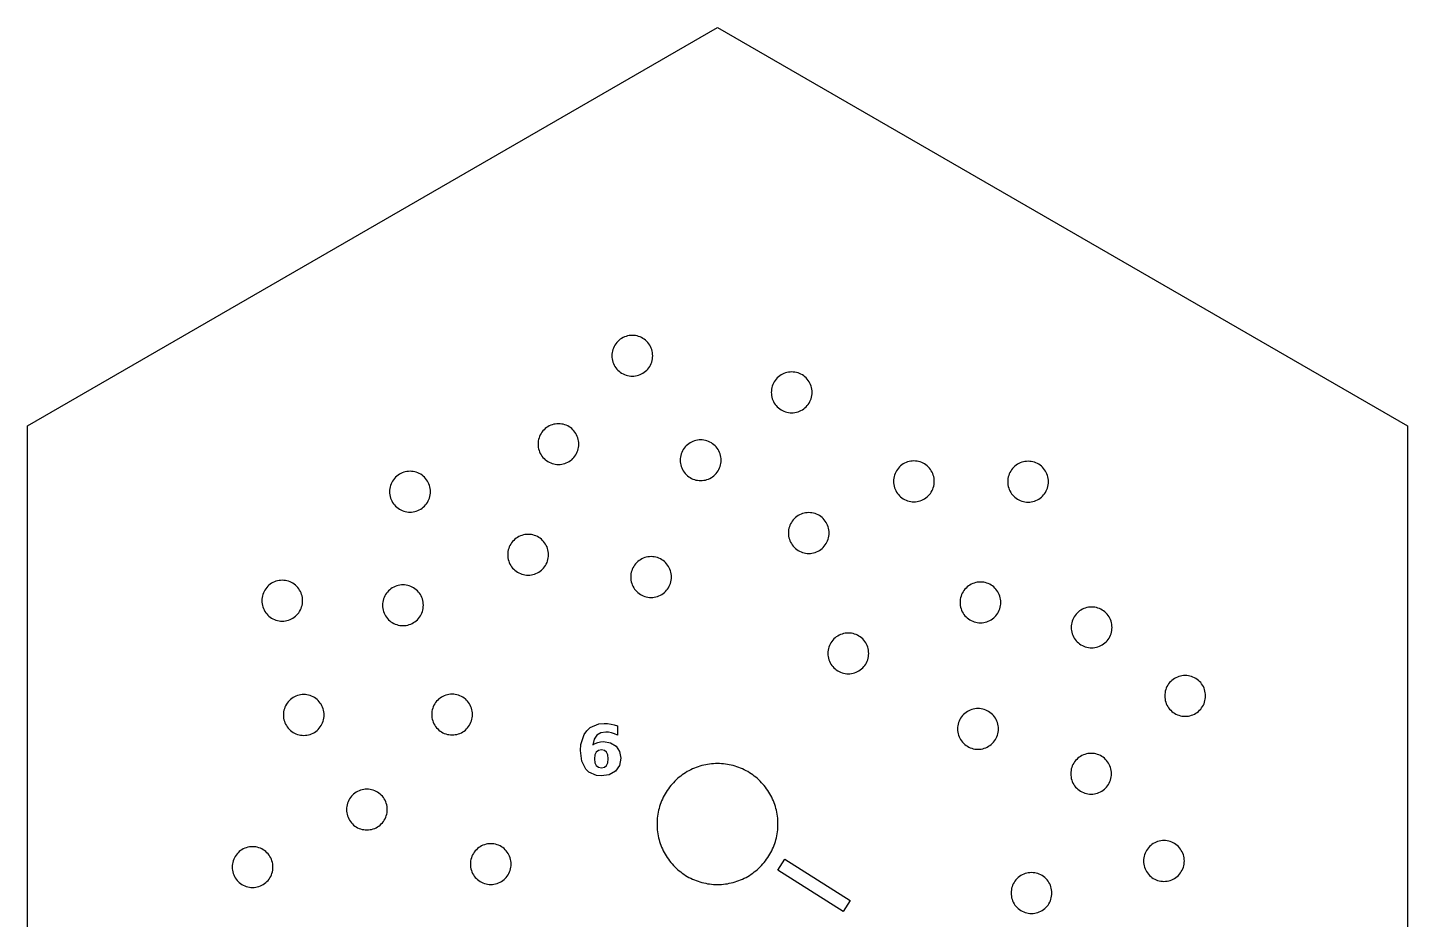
# Model space of a CAD drawing. Header units: millimetres. Extents: x 0 to 476, y 5 to 280.
# Drawn here: x 233.7 to 328.4, y 218.8 to 280 of the extents above; entities that cross this region are included whole.
import ezdxf

# ---------------------------------------------------------------- set-up
doc = ezdxf.new("R2010")
doc.units = ezdxf.units.MM
doc.layers.add('CUT', color=1, linetype='Continuous')
doc.layers.add('ENGRAVE', color=7, linetype='Continuous')

msp = doc.modelspace()

# ---------------------------------------------------------------- linework, layer by layer
at = {"layer": 'CUT'}
for points in [[(328.415, 198), (281.072, 170.667), (233.729, 198), (233.729, 252.667), (281.072, 280), (328.415, 252.667), (328.415, 198)], [(276.557, 257.039), (276.587, 257.145), (276.608, 257.253), (276.621, 257.362), (276.625, 257.472), (276.621, 257.581), (276.608, 257.691), (276.587, 257.798), (276.557, 257.904), (276.519, 258.007), (276.473, 258.107), (276.419, 258.203), (276.358, 258.295), (276.29, 258.381), (276.215, 258.462), (276.134, 258.536), (276.048, 258.604), (275.957, 258.665), (275.861, 258.719), (275.761, 258.765), (275.658, 258.803), (275.552, 258.833), (275.444, 258.854), (275.335, 258.867), (275.225, 258.872), (275.115, 258.867), (275.006, 258.854), (274.898, 258.833), (274.793, 258.803), (274.689, 258.765), (274.59, 258.719), (274.494, 258.665), (274.402, 258.604), (274.316, 258.536), (274.235, 258.462), (274.161, 258.381), (274.093, 258.295), (274.032, 258.203), (273.978, 258.107), (273.932, 258.007), (273.894, 257.904), (273.864, 257.798), (273.842, 257.691), (273.83, 257.581), (273.825, 257.472), (273.83, 257.362), (273.842, 257.253), (273.864, 257.145), (273.894, 257.039), (273.932, 256.936), (273.978, 256.836), (274.032, 256.74), (274.093, 256.649), (274.161, 256.562), (274.235, 256.482), (274.316, 256.407), (274.402, 256.339), (274.494, 256.278), (274.59, 256.224), (274.689, 256.178), (274.793, 256.14), (274.898, 256.11), (275.006, 256.089), (275.115, 256.076), (275.225, 256.072), (275.335, 256.076), (275.444, 256.089), (275.552, 256.11), (275.658, 256.14), (275.761, 256.178), (275.861, 256.224), (275.957, 256.278), (276.048, 256.339), (276.134, 256.407), (276.215, 256.482), (276.29, 256.562), (276.358, 256.649), (276.419, 256.74), (276.473, 256.836), (276.519, 256.936), (276.557, 257.039)], [(287.495, 254.528), (287.525, 254.634), (287.546, 254.742), (287.559, 254.851), (287.564, 254.961), (287.559, 255.071), (287.546, 255.18), (287.525, 255.288), (287.495, 255.393), (287.457, 255.496), (287.411, 255.596), (287.357, 255.692), (287.296, 255.784), (287.228, 255.87), (287.154, 255.951), (287.073, 256.025), (286.986, 256.093), (286.895, 256.154), (286.799, 256.208), (286.699, 256.254), (286.596, 256.292), (286.49, 256.322), (286.383, 256.343), (286.273, 256.356), (286.164, 256.361), (286.054, 256.356), (285.945, 256.343), (285.837, 256.322), (285.731, 256.292), (285.628, 256.254), (285.528, 256.208), (285.432, 256.154), (285.341, 256.093), (285.254, 256.025), (285.174, 255.951), (285.099, 255.87), (285.031, 255.784), (284.97, 255.692), (284.916, 255.596), (284.87, 255.496), (284.832, 255.393), (284.802, 255.288), (284.781, 255.18), (284.768, 255.071), (284.764, 254.961), (284.768, 254.851), (284.781, 254.742), (284.802, 254.634), (284.832, 254.528), (284.87, 254.425), (284.916, 254.325), (284.97, 254.229), (285.031, 254.138), (285.099, 254.051), (285.174, 253.971), (285.254, 253.896), (285.341, 253.828), (285.432, 253.767), (285.528, 253.713), (285.628, 253.667), (285.731, 253.629), (285.837, 253.599), (285.945, 253.578), (286.054, 253.565), (286.164, 253.561), (286.273, 253.565), (286.383, 253.578), (286.49, 253.599), (286.596, 253.629), (286.699, 253.667), (286.799, 253.713), (286.895, 253.767), (286.986, 253.828), (287.073, 253.896), (287.154, 253.971), (287.228, 254.051), (287.296, 254.138), (287.357, 254.229), (287.411, 254.325), (287.457, 254.425), (287.495, 254.528)], [(271.453, 250.871), (271.491, 250.974), (271.521, 251.08), (271.543, 251.188), (271.556, 251.297), (271.56, 251.407), (271.556, 251.517), (271.543, 251.626), (271.521, 251.734), (271.491, 251.84), (271.453, 251.943), (271.407, 252.043), (271.354, 252.139), (271.292, 252.23), (271.224, 252.316), (271.15, 252.397), (271.069, 252.472), (270.983, 252.54), (270.891, 252.601), (270.795, 252.654), (270.696, 252.7), (270.592, 252.739), (270.487, 252.768), (270.379, 252.79), (270.27, 252.803), (270.16, 252.807), (270.05, 252.803), (269.941, 252.79), (269.833, 252.768), (269.727, 252.739), (269.624, 252.7), (269.524, 252.654), (269.428, 252.601), (269.337, 252.54), (269.251, 252.472), (269.17, 252.397), (269.095, 252.316), (269.027, 252.23), (268.966, 252.139), (268.912, 252.043), (268.866, 251.943), (268.828, 251.84), (268.799, 251.734), (268.777, 251.626), (268.764, 251.517), (268.76, 251.407), (268.764, 251.297), (268.777, 251.188), (268.799, 251.08), (268.828, 250.974), (268.866, 250.871), (268.912, 250.771), (268.966, 250.676), (269.027, 250.584), (269.095, 250.498), (269.17, 250.417), (269.251, 250.342), (269.337, 250.274), (269.428, 250.213), (269.524, 250.16), (269.624, 250.114), (269.727, 250.076), (269.833, 250.046), (269.941, 250.024), (270.05, 250.011), (270.16, 250.007), (270.27, 250.011), (270.379, 250.024), (270.487, 250.046), (270.592, 250.076), (270.696, 250.114), (270.795, 250.16), (270.891, 250.213), (270.983, 250.274), (271.069, 250.342), (271.15, 250.417), (271.224, 250.498), (271.292, 250.584), (271.354, 250.676), (271.407, 250.771), (271.453, 250.871)], [(281.21, 249.771), (281.249, 249.874), (281.278, 249.98), (281.3, 250.087), (281.313, 250.197), (281.317, 250.306), (281.313, 250.416), (281.3, 250.525), (281.278, 250.633), (281.249, 250.739), (281.21, 250.842), (281.164, 250.942), (281.111, 251.038), (281.05, 251.129), (280.982, 251.216), (280.907, 251.296), (280.826, 251.371), (280.74, 251.439), (280.649, 251.5), (280.553, 251.554), (280.453, 251.6), (280.35, 251.638), (280.244, 251.668), (280.136, 251.689), (280.027, 251.702), (279.917, 251.706), (279.807, 251.702), (279.698, 251.689), (279.59, 251.668), (279.484, 251.638), (279.381, 251.6), (279.281, 251.554), (279.186, 251.5), (279.094, 251.439), (279.008, 251.371), (278.927, 251.296), (278.852, 251.216), (278.784, 251.129), (278.723, 251.038), (278.67, 250.942), (278.624, 250.842), (278.586, 250.739), (278.556, 250.633), (278.534, 250.525), (278.521, 250.416), (278.517, 250.306), (278.521, 250.197), (278.534, 250.087), (278.556, 249.98), (278.586, 249.874), (278.624, 249.771), (278.67, 249.671), (278.723, 249.575), (278.784, 249.483), (278.852, 249.397), (278.927, 249.316), (279.008, 249.242), (279.094, 249.174), (279.186, 249.113), (279.281, 249.059), (279.381, 249.013), (279.484, 248.975), (279.59, 248.945), (279.698, 248.924), (279.807, 248.911), (279.917, 248.906), (280.027, 248.911), (280.136, 248.924), (280.244, 248.945), (280.35, 248.975), (280.453, 249.013), (280.553, 249.059), (280.649, 249.113), (280.74, 249.174), (280.826, 249.242), (280.907, 249.316), (280.982, 249.397), (281.05, 249.483), (281.111, 249.575), (281.164, 249.671), (281.21, 249.771)], [(295.842, 248.316), (295.88, 248.419), (295.91, 248.525), (295.931, 248.633), (295.944, 248.742), (295.948, 248.852), (295.944, 248.962), (295.931, 249.071), (295.91, 249.179), (295.88, 249.284), (295.842, 249.388), (295.796, 249.487), (295.742, 249.583), (295.681, 249.675), (295.613, 249.761), (295.538, 249.842), (295.458, 249.916), (295.371, 249.984), (295.28, 250.045), (295.184, 250.099), (295.084, 250.145), (294.981, 250.183), (294.875, 250.213), (294.767, 250.235), (294.658, 250.247), (294.548, 250.252), (294.439, 250.247), (294.329, 250.235), (294.222, 250.213), (294.116, 250.183), (294.013, 250.145), (293.913, 250.099), (293.817, 250.045), (293.726, 249.984), (293.639, 249.916), (293.558, 249.842), (293.484, 249.761), (293.416, 249.675), (293.355, 249.583), (293.301, 249.487), (293.255, 249.388), (293.217, 249.284), (293.187, 249.179), (293.166, 249.071), (293.153, 248.962), (293.148, 248.852), (293.153, 248.742), (293.166, 248.633), (293.187, 248.525), (293.217, 248.419), (293.255, 248.316), (293.301, 248.216), (293.355, 248.12), (293.416, 248.029), (293.484, 247.943), (293.558, 247.862), (293.639, 247.787), (293.726, 247.719), (293.817, 247.658), (293.913, 247.604), (294.013, 247.558), (294.116, 247.52), (294.222, 247.49), (294.329, 247.469), (294.439, 247.456), (294.548, 247.452), (294.658, 247.456), (294.767, 247.469), (294.875, 247.49), (294.981, 247.52), (295.084, 247.558), (295.184, 247.604), (295.28, 247.658), (295.371, 247.719), (295.458, 247.787), (295.538, 247.862), (295.613, 247.943), (295.681, 248.029), (295.742, 248.12), (295.796, 248.216), (295.842, 248.316)], [(303.679, 248.293), (303.717, 248.396), (303.747, 248.502), (303.769, 248.61), (303.782, 248.719), (303.786, 248.829), (303.782, 248.939), (303.769, 249.048), (303.747, 249.156), (303.717, 249.262), (303.679, 249.365), (303.633, 249.465), (303.58, 249.56), (303.519, 249.652), (303.45, 249.738), (303.376, 249.819), (303.295, 249.894), (303.209, 249.962), (303.117, 250.023), (303.021, 250.076), (302.922, 250.122), (302.819, 250.16), (302.713, 250.19), (302.605, 250.212), (302.496, 250.225), (302.386, 250.229), (302.276, 250.225), (302.167, 250.212), (302.059, 250.19), (301.953, 250.16), (301.85, 250.122), (301.75, 250.076), (301.654, 250.023), (301.563, 249.962), (301.477, 249.894), (301.396, 249.819), (301.321, 249.738), (301.253, 249.652), (301.192, 249.56), (301.138, 249.465), (301.092, 249.365), (301.054, 249.262), (301.025, 249.156), (301.003, 249.048), (300.99, 248.939), (300.986, 248.829), (300.99, 248.719), (301.003, 248.61), (301.025, 248.502), (301.054, 248.396), (301.092, 248.293), (301.138, 248.193), (301.192, 248.097), (301.253, 248.006), (301.321, 247.92), (301.396, 247.839), (301.477, 247.764), (301.563, 247.696), (301.654, 247.635), (301.75, 247.582), (301.85, 247.536), (301.953, 247.497), (302.059, 247.468), (302.167, 247.446), (302.276, 247.433), (302.386, 247.429), (302.496, 247.433), (302.605, 247.446), (302.713, 247.468), (302.819, 247.497), (302.922, 247.536), (303.021, 247.582), (303.117, 247.635), (303.209, 247.696), (303.295, 247.764), (303.376, 247.839), (303.45, 247.92), (303.519, 248.006), (303.58, 248.097), (303.633, 248.193), (303.679, 248.293)], [(261.264, 247.607), (261.302, 247.71), (261.332, 247.816), (261.354, 247.924), (261.367, 248.033), (261.371, 248.143), (261.367, 248.253), (261.354, 248.362), (261.332, 248.47), (261.302, 248.575), (261.264, 248.678), (261.218, 248.778), (261.165, 248.874), (261.104, 248.966), (261.036, 249.052), (260.961, 249.133), (260.88, 249.207), (260.794, 249.275), (260.703, 249.336), (260.607, 249.39), (260.507, 249.436), (260.404, 249.474), (260.298, 249.504), (260.19, 249.525), (260.081, 249.538), (259.971, 249.543), (259.861, 249.538), (259.752, 249.525), (259.644, 249.504), (259.538, 249.474), (259.435, 249.436), (259.335, 249.39), (259.24, 249.336), (259.148, 249.275), (259.062, 249.207), (258.981, 249.133), (258.906, 249.052), (258.838, 248.966), (258.777, 248.874), (258.724, 248.778), (258.678, 248.678), (258.64, 248.575), (258.61, 248.47), (258.588, 248.362), (258.575, 248.253), (258.571, 248.143), (258.575, 248.033), (258.588, 247.924), (258.61, 247.816), (258.64, 247.71), (258.678, 247.607), (258.724, 247.507), (258.777, 247.411), (258.838, 247.32), (258.906, 247.233), (258.981, 247.153), (259.062, 247.078), (259.148, 247.01), (259.24, 246.949), (259.335, 246.895), (259.435, 246.849), (259.538, 246.811), (259.644, 246.781), (259.752, 246.76), (259.861, 246.747), (259.971, 246.743), (260.081, 246.747), (260.19, 246.76), (260.298, 246.781), (260.404, 246.811), (260.507, 246.849), (260.607, 246.895), (260.703, 246.949), (260.794, 247.01), (260.88, 247.078), (260.961, 247.153), (261.036, 247.233), (261.104, 247.32), (261.165, 247.411), (261.218, 247.507), (261.264, 247.607)], [(288.669, 244.876), (288.699, 244.982), (288.72, 245.09), (288.733, 245.199), (288.737, 245.309), (288.733, 245.418), (288.72, 245.528), (288.699, 245.635), (288.669, 245.741), (288.631, 245.844), (288.585, 245.944), (288.531, 246.04), (288.47, 246.132), (288.402, 246.218), (288.327, 246.299), (288.247, 246.373), (288.16, 246.441), (288.069, 246.502), (287.973, 246.556), (287.873, 246.602), (287.77, 246.64), (287.664, 246.67), (287.556, 246.691), (287.447, 246.704), (287.337, 246.709), (287.227, 246.704), (287.118, 246.691), (287.01, 246.67), (286.905, 246.64), (286.802, 246.602), (286.702, 246.556), (286.606, 246.502), (286.514, 246.441), (286.428, 246.373), (286.347, 246.299), (286.273, 246.218), (286.205, 246.132), (286.144, 246.04), (286.09, 245.944), (286.044, 245.844), (286.006, 245.741), (285.976, 245.635), (285.955, 245.528), (285.942, 245.418), (285.937, 245.309), (285.942, 245.199), (285.955, 245.09), (285.976, 244.982), (286.006, 244.876), (286.044, 244.773), (286.09, 244.673), (286.144, 244.577), (286.205, 244.486), (286.273, 244.399), (286.347, 244.319), (286.428, 244.244), (286.514, 244.176), (286.606, 244.115), (286.702, 244.061), (286.802, 244.015), (286.905, 243.977), (287.01, 243.947), (287.118, 243.926), (287.227, 243.913), (287.337, 243.909), (287.447, 243.913), (287.556, 243.926), (287.664, 243.947), (287.77, 243.977), (287.873, 244.015), (287.973, 244.061), (288.069, 244.115), (288.16, 244.176), (288.247, 244.244), (288.327, 244.319), (288.402, 244.399), (288.47, 244.486), (288.531, 244.577), (288.585, 244.673), (288.631, 244.773), (288.669, 244.876)], [(269.41, 243.383), (269.44, 243.489), (269.461, 243.596), (269.474, 243.706), (269.478, 243.815), (269.474, 243.925), (269.461, 244.034), (269.44, 244.142), (269.41, 244.248), (269.372, 244.351), (269.326, 244.451), (269.272, 244.547), (269.211, 244.638), (269.143, 244.725), (269.068, 244.805), (268.987, 244.88), (268.901, 244.948), (268.81, 245.009), (268.714, 245.063), (268.614, 245.109), (268.511, 245.147), (268.405, 245.177), (268.297, 245.198), (268.188, 245.211), (268.078, 245.215), (267.968, 245.211), (267.859, 245.198), (267.751, 245.177), (267.646, 245.147), (267.542, 245.109), (267.443, 245.063), (267.347, 245.009), (267.255, 244.948), (267.169, 244.88), (267.088, 244.805), (267.014, 244.725), (266.946, 244.638), (266.885, 244.547), (266.831, 244.451), (266.785, 244.351), (266.747, 244.248), (266.717, 244.142), (266.695, 244.034), (266.683, 243.925), (266.678, 243.815), (266.683, 243.706), (266.695, 243.596), (266.717, 243.489), (266.747, 243.383), (266.785, 243.28), (266.831, 243.18), (266.885, 243.084), (266.946, 242.992), (267.014, 242.906), (267.088, 242.825), (267.169, 242.751), (267.255, 242.683), (267.347, 242.622), (267.443, 242.568), (267.542, 242.522), (267.646, 242.484), (267.751, 242.454), (267.859, 242.433), (267.968, 242.42), (268.078, 242.415), (268.188, 242.42), (268.297, 242.433), (268.405, 242.454), (268.511, 242.484), (268.614, 242.522), (268.714, 242.568), (268.81, 242.622), (268.901, 242.683), (268.987, 242.751), (269.068, 242.825), (269.143, 242.906), (269.211, 242.992), (269.272, 243.084), (269.326, 243.18), (269.372, 243.28), (269.41, 243.383)], [(277.846, 241.852), (277.876, 241.958), (277.898, 242.066), (277.911, 242.175), (277.915, 242.285), (277.911, 242.394), (277.898, 242.504), (277.876, 242.611), (277.846, 242.717), (277.808, 242.82), (277.762, 242.92), (277.709, 243.016), (277.648, 243.107), (277.58, 243.194), (277.505, 243.274), (277.424, 243.349), (277.338, 243.417), (277.247, 243.478), (277.151, 243.532), (277.051, 243.578), (276.948, 243.616), (276.842, 243.646), (276.734, 243.667), (276.625, 243.68), (276.515, 243.685), (276.405, 243.68), (276.296, 243.667), (276.188, 243.646), (276.082, 243.616), (275.979, 243.578), (275.879, 243.532), (275.784, 243.478), (275.692, 243.417), (275.606, 243.349), (275.525, 243.274), (275.45, 243.194), (275.382, 243.107), (275.321, 243.016), (275.268, 242.92), (275.222, 242.82), (275.184, 242.717), (275.154, 242.611), (275.132, 242.504), (275.119, 242.394), (275.115, 242.285), (275.119, 242.175), (275.132, 242.066), (275.154, 241.958), (275.184, 241.852), (275.222, 241.749), (275.268, 241.649), (275.321, 241.553), (275.382, 241.462), (275.45, 241.375), (275.525, 241.295), (275.606, 241.22), (275.692, 241.152), (275.784, 241.091), (275.879, 241.037), (275.979, 240.991), (276.082, 240.953), (276.188, 240.923), (276.296, 240.902), (276.405, 240.889), (276.515, 240.885), (276.625, 240.889), (276.734, 240.902), (276.842, 240.923), (276.948, 240.953), (277.051, 240.991), (277.151, 241.037), (277.247, 241.091), (277.338, 241.152), (277.424, 241.22), (277.505, 241.295), (277.58, 241.375), (277.648, 241.462), (277.709, 241.553), (277.762, 241.649), (277.808, 241.749), (277.846, 241.852)], [(252.533, 240.23), (252.563, 240.335), (252.584, 240.443), (252.597, 240.552), (252.602, 240.662), (252.597, 240.772), (252.584, 240.881), (252.563, 240.989), (252.533, 241.095), (252.495, 241.198), (252.449, 241.298), (252.395, 241.394), (252.334, 241.485), (252.266, 241.572), (252.191, 241.652), (252.111, 241.727), (252.024, 241.795), (251.933, 241.856), (251.837, 241.91), (251.737, 241.956), (251.634, 241.994), (251.528, 242.024), (251.421, 242.045), (251.311, 242.058), (251.202, 242.062), (251.092, 242.058), (250.982, 242.045), (250.875, 242.024), (250.769, 241.994), (250.666, 241.956), (250.566, 241.91), (250.47, 241.856), (250.379, 241.795), (250.292, 241.727), (250.212, 241.652), (250.137, 241.572), (250.069, 241.485), (250.008, 241.394), (249.954, 241.298), (249.908, 241.198), (249.87, 241.095), (249.84, 240.989), (249.819, 240.881), (249.806, 240.772), (249.802, 240.662), (249.806, 240.552), (249.819, 240.443), (249.84, 240.335), (249.87, 240.23), (249.908, 240.127), (249.954, 240.027), (250.008, 239.931), (250.069, 239.839), (250.137, 239.753), (250.212, 239.672), (250.292, 239.598), (250.379, 239.53), (250.47, 239.469), (250.566, 239.415), (250.666, 239.369), (250.769, 239.331), (250.875, 239.301), (250.982, 239.28), (251.092, 239.267), (251.202, 239.262), (251.311, 239.267), (251.421, 239.28), (251.528, 239.301), (251.634, 239.331), (251.737, 239.369), (251.837, 239.415), (251.933, 239.469), (252.024, 239.53), (252.111, 239.598), (252.191, 239.672), (252.266, 239.753), (252.334, 239.839), (252.395, 239.931), (252.449, 240.027), (252.495, 240.127), (252.533, 240.23)], [(260.821, 239.917), (260.851, 240.023), (260.872, 240.131), (260.885, 240.24), (260.889, 240.35), (260.885, 240.46), (260.872, 240.569), (260.851, 240.677), (260.821, 240.783), (260.783, 240.886), (260.737, 240.985), (260.683, 241.081), (260.622, 241.173), (260.554, 241.259), (260.479, 241.34), (260.399, 241.414), (260.312, 241.483), (260.221, 241.544), (260.125, 241.597), (260.025, 241.643), (259.922, 241.681), (259.816, 241.711), (259.708, 241.733), (259.599, 241.746), (259.489, 241.75), (259.379, 241.746), (259.27, 241.733), (259.162, 241.711), (259.057, 241.681), (258.954, 241.643), (258.854, 241.597), (258.758, 241.544), (258.666, 241.483), (258.58, 241.414), (258.499, 241.34), (258.425, 241.259), (258.357, 241.173), (258.296, 241.081), (258.242, 240.985), (258.196, 240.886), (258.158, 240.783), (258.128, 240.677), (258.107, 240.569), (258.094, 240.46), (258.089, 240.35), (258.094, 240.24), (258.107, 240.131), (258.128, 240.023), (258.158, 239.917), (258.196, 239.814), (258.242, 239.714), (258.296, 239.618), (258.357, 239.527), (258.425, 239.441), (258.499, 239.36), (258.58, 239.285), (258.666, 239.217), (258.758, 239.156), (258.854, 239.102), (258.954, 239.056), (259.057, 239.018), (259.162, 238.989), (259.27, 238.967), (259.379, 238.954), (259.489, 238.95), (259.599, 238.954), (259.708, 238.967), (259.816, 238.989), (259.922, 239.018), (260.025, 239.056), (260.125, 239.102), (260.221, 239.156), (260.312, 239.217), (260.399, 239.285), (260.479, 239.36), (260.554, 239.441), (260.622, 239.527), (260.683, 239.618), (260.737, 239.714), (260.783, 239.814), (260.821, 239.917)], [(300.449, 240.11), (300.479, 240.215), (300.5, 240.323), (300.513, 240.432), (300.518, 240.542), (300.513, 240.652), (300.5, 240.761), (300.479, 240.869), (300.449, 240.975), (300.411, 241.078), (300.365, 241.178), (300.311, 241.274), (300.25, 241.365), (300.182, 241.452), (300.108, 241.532), (300.027, 241.607), (299.94, 241.675), (299.849, 241.736), (299.753, 241.79), (299.653, 241.836), (299.55, 241.874), (299.444, 241.904), (299.337, 241.925), (299.227, 241.938), (299.118, 241.942), (299.008, 241.938), (298.899, 241.925), (298.791, 241.904), (298.685, 241.874), (298.582, 241.836), (298.482, 241.79), (298.386, 241.736), (298.295, 241.675), (298.208, 241.607), (298.128, 241.532), (298.053, 241.452), (297.985, 241.365), (297.924, 241.274), (297.87, 241.178), (297.824, 241.078), (297.786, 240.975), (297.756, 240.869), (297.735, 240.761), (297.722, 240.652), (297.718, 240.542), (297.722, 240.432), (297.735, 240.323), (297.756, 240.215), (297.786, 240.11), (297.824, 240.007), (297.87, 239.907), (297.924, 239.811), (297.985, 239.719), (298.053, 239.633), (298.128, 239.552), (298.208, 239.478), (298.295, 239.41), (298.386, 239.349), (298.482, 239.295), (298.582, 239.249), (298.685, 239.211), (298.791, 239.181), (298.899, 239.16), (299.008, 239.147), (299.118, 239.142), (299.227, 239.147), (299.337, 239.16), (299.444, 239.181), (299.55, 239.211), (299.653, 239.249), (299.753, 239.295), (299.849, 239.349), (299.94, 239.41), (300.027, 239.478), (300.108, 239.552), (300.182, 239.633), (300.25, 239.719), (300.311, 239.811), (300.365, 239.907), (300.411, 240.007), (300.449, 240.11)], [(308.038, 238.29), (308.076, 238.393), (308.106, 238.499), (308.127, 238.607), (308.14, 238.716), (308.144, 238.826), (308.14, 238.936), (308.127, 239.045), (308.106, 239.153), (308.076, 239.259), (308.038, 239.362), (307.992, 239.462), (307.938, 239.558), (307.877, 239.649), (307.809, 239.735), (307.734, 239.816), (307.653, 239.891), (307.567, 239.959), (307.476, 240.02), (307.38, 240.073), (307.28, 240.119), (307.177, 240.158), (307.071, 240.187), (306.963, 240.209), (306.854, 240.222), (306.744, 240.226), (306.634, 240.222), (306.525, 240.209), (306.417, 240.187), (306.312, 240.158), (306.208, 240.119), (306.109, 240.073), (306.013, 240.02), (305.921, 239.959), (305.835, 239.891), (305.754, 239.816), (305.68, 239.735), (305.612, 239.649), (305.551, 239.558), (305.497, 239.462), (305.451, 239.362), (305.413, 239.259), (305.383, 239.153), (305.361, 239.045), (305.349, 238.936), (305.344, 238.826), (305.349, 238.716), (305.361, 238.607), (305.383, 238.499), (305.413, 238.393), (305.451, 238.29), (305.497, 238.19), (305.551, 238.095), (305.612, 238.003), (305.68, 237.917), (305.754, 237.836), (305.835, 237.761), (305.921, 237.693), (306.013, 237.632), (306.109, 237.579), (306.208, 237.533), (306.312, 237.495), (306.417, 237.465), (306.525, 237.443), (306.634, 237.43), (306.744, 237.426), (306.854, 237.43), (306.963, 237.443), (307.071, 237.465), (307.177, 237.495), (307.28, 237.533), (307.38, 237.579), (307.476, 237.632), (307.567, 237.693), (307.653, 237.761), (307.734, 237.836), (307.809, 237.917), (307.877, 238.003), (307.938, 238.095), (307.992, 238.19), (308.038, 238.29)], [(291.381, 236.61), (291.411, 236.716), (291.432, 236.824), (291.445, 236.933), (291.449, 237.043), (291.445, 237.153), (291.432, 237.262), (291.411, 237.37), (291.381, 237.476), (291.343, 237.579), (291.297, 237.678), (291.243, 237.774), (291.182, 237.866), (291.114, 237.952), (291.039, 238.033), (290.959, 238.107), (290.872, 238.176), (290.781, 238.237), (290.685, 238.29), (290.585, 238.336), (290.482, 238.374), (290.376, 238.404), (290.268, 238.426), (290.159, 238.439), (290.049, 238.443), (289.94, 238.439), (289.83, 238.426), (289.723, 238.404), (289.617, 238.374), (289.514, 238.336), (289.414, 238.29), (289.318, 238.237), (289.226, 238.176), (289.14, 238.107), (289.059, 238.033), (288.985, 237.952), (288.917, 237.866), (288.856, 237.774), (288.802, 237.678), (288.756, 237.579), (288.718, 237.476), (288.688, 237.37), (288.667, 237.262), (288.654, 237.153), (288.649, 237.043), (288.654, 236.933), (288.667, 236.824), (288.688, 236.716), (288.718, 236.61), (288.756, 236.507), (288.802, 236.407), (288.856, 236.311), (288.917, 236.22), (288.985, 236.134), (289.059, 236.053), (289.14, 235.978), (289.226, 235.91), (289.318, 235.849), (289.414, 235.796), (289.514, 235.749), (289.617, 235.711), (289.723, 235.682), (289.83, 235.66), (289.94, 235.647), (290.049, 235.643), (290.159, 235.647), (290.268, 235.66), (290.376, 235.682), (290.482, 235.711), (290.585, 235.749), (290.685, 235.796), (290.781, 235.849), (290.872, 235.91), (290.959, 235.978), (291.039, 236.053), (291.114, 236.134), (291.182, 236.22), (291.243, 236.311), (291.297, 236.407), (291.343, 236.507), (291.381, 236.61)], [(314.457, 233.593), (314.495, 233.696), (314.525, 233.801), (314.546, 233.909), (314.559, 234.018), (314.563, 234.128), (314.559, 234.238), (314.546, 234.347), (314.525, 234.455), (314.495, 234.561), (314.457, 234.664), (314.411, 234.764), (314.357, 234.86), (314.296, 234.951), (314.228, 235.038), (314.153, 235.118), (314.073, 235.193), (313.986, 235.261), (313.895, 235.322), (313.799, 235.376), (313.699, 235.422), (313.596, 235.46), (313.49, 235.49), (313.382, 235.511), (313.273, 235.524), (313.163, 235.528), (313.054, 235.524), (312.944, 235.511), (312.837, 235.49), (312.731, 235.46), (312.628, 235.422), (312.528, 235.376), (312.432, 235.322), (312.34, 235.261), (312.254, 235.193), (312.173, 235.118), (312.099, 235.038), (312.031, 234.951), (311.97, 234.86), (311.916, 234.764), (311.87, 234.664), (311.832, 234.561), (311.802, 234.455), (311.781, 234.347), (311.768, 234.238), (311.763, 234.128), (311.768, 234.018), (311.781, 233.909), (311.802, 233.801), (311.832, 233.696), (311.87, 233.593), (311.916, 233.493), (311.97, 233.397), (312.031, 233.305), (312.099, 233.219), (312.173, 233.138), (312.254, 233.064), (312.34, 232.996), (312.432, 232.935), (312.528, 232.881), (312.628, 232.835), (312.731, 232.797), (312.837, 232.767), (312.944, 232.746), (313.054, 232.733), (313.163, 232.728), (313.273, 232.733), (313.382, 232.746), (313.49, 232.767), (313.596, 232.797), (313.699, 232.835), (313.799, 232.881), (313.895, 232.935), (313.986, 232.996), (314.073, 233.064), (314.153, 233.138), (314.228, 233.219), (314.296, 233.305), (314.357, 233.397), (314.411, 233.493), (314.457, 233.593)], [(253.974, 232.281), (254.012, 232.385), (254.042, 232.49), (254.063, 232.598), (254.076, 232.707), (254.08, 232.817), (254.076, 232.927), (254.063, 233.036), (254.042, 233.144), (254.012, 233.25), (253.974, 233.353), (253.928, 233.453), (253.874, 233.549), (253.813, 233.64), (253.745, 233.726), (253.67, 233.807), (253.59, 233.882), (253.503, 233.95), (253.412, 234.011), (253.316, 234.065), (253.216, 234.111), (253.113, 234.149), (253.007, 234.179), (252.899, 234.2), (252.79, 234.213), (252.68, 234.217), (252.571, 234.213), (252.461, 234.2), (252.354, 234.179), (252.248, 234.149), (252.145, 234.111), (252.045, 234.065), (251.949, 234.011), (251.858, 233.95), (251.771, 233.882), (251.691, 233.807), (251.616, 233.726), (251.548, 233.64), (251.487, 233.549), (251.433, 233.453), (251.387, 233.353), (251.349, 233.25), (251.319, 233.144), (251.298, 233.036), (251.285, 232.927), (251.28, 232.817), (251.285, 232.707), (251.298, 232.598), (251.319, 232.49), (251.349, 232.385), (251.387, 232.281), (251.433, 232.182), (251.487, 232.086), (251.548, 231.994), (251.616, 231.908), (251.691, 231.827), (251.771, 231.753), (251.858, 231.685), (251.949, 231.624), (252.045, 231.57), (252.145, 231.524), (252.248, 231.486), (252.354, 231.456), (252.461, 231.434), (252.571, 231.422), (252.68, 231.417), (252.79, 231.422), (252.899, 231.434), (253.007, 231.456), (253.113, 231.486), (253.216, 231.524), (253.316, 231.57), (253.412, 231.624), (253.503, 231.685), (253.59, 231.753), (253.67, 231.827), (253.745, 231.908), (253.813, 231.994), (253.874, 232.086), (253.928, 232.182), (253.974, 232.281)], [(264.156, 232.314), (264.194, 232.417), (264.224, 232.523), (264.245, 232.631), (264.258, 232.74), (264.262, 232.85), (264.258, 232.96), (264.245, 233.069), (264.224, 233.177), (264.194, 233.283), (264.156, 233.386), (264.11, 233.486), (264.056, 233.581), (263.995, 233.673), (263.927, 233.759), (263.852, 233.84), (263.771, 233.915), (263.685, 233.983), (263.594, 234.044), (263.498, 234.097), (263.398, 234.143), (263.295, 234.181), (263.189, 234.211), (263.081, 234.233), (262.972, 234.246), (262.862, 234.25), (262.752, 234.246), (262.643, 234.233), (262.535, 234.211), (262.43, 234.181), (262.326, 234.143), (262.227, 234.097), (262.131, 234.044), (262.039, 233.983), (261.953, 233.915), (261.872, 233.84), (261.798, 233.759), (261.73, 233.673), (261.669, 233.581), (261.615, 233.486), (261.569, 233.386), (261.531, 233.283), (261.501, 233.177), (261.479, 233.069), (261.467, 232.96), (261.462, 232.85), (261.467, 232.74), (261.479, 232.631), (261.501, 232.523), (261.531, 232.417), (261.569, 232.314), (261.615, 232.214), (261.669, 232.118), (261.73, 232.027), (261.798, 231.941), (261.872, 231.86), (261.953, 231.785), (262.039, 231.717), (262.131, 231.656), (262.227, 231.603), (262.326, 231.557), (262.43, 231.519), (262.535, 231.489), (262.643, 231.467), (262.752, 231.454), (262.862, 231.45), (262.972, 231.454), (263.081, 231.467), (263.189, 231.489), (263.295, 231.519), (263.398, 231.557), (263.498, 231.603), (263.594, 231.656), (263.685, 231.717), (263.771, 231.785), (263.852, 231.86), (263.927, 231.941), (263.995, 232.027), (264.056, 232.118), (264.11, 232.214), (264.156, 232.314)], [(300.279, 231.429), (300.309, 231.535), (300.331, 231.643), (300.344, 231.752), (300.348, 231.862), (300.344, 231.971), (300.331, 232.081), (300.309, 232.188), (300.279, 232.294), (300.241, 232.397), (300.195, 232.497), (300.142, 232.593), (300.081, 232.685), (300.013, 232.771), (299.938, 232.852), (299.857, 232.926), (299.771, 232.994), (299.679, 233.055), (299.584, 233.109), (299.484, 233.155), (299.381, 233.193), (299.275, 233.223), (299.167, 233.244), (299.058, 233.257), (298.948, 233.262), (298.838, 233.257), (298.729, 233.244), (298.621, 233.223), (298.515, 233.193), (298.412, 233.155), (298.312, 233.109), (298.216, 233.055), (298.125, 232.994), (298.039, 232.926), (297.958, 232.852), (297.883, 232.771), (297.815, 232.685), (297.754, 232.593), (297.701, 232.497), (297.655, 232.397), (297.616, 232.294), (297.587, 232.188), (297.565, 232.081), (297.552, 231.971), (297.548, 231.862), (297.552, 231.752), (297.565, 231.643), (297.587, 231.535), (297.616, 231.429), (297.655, 231.326), (297.701, 231.226), (297.754, 231.13), (297.815, 231.039), (297.883, 230.952), (297.958, 230.872), (298.039, 230.797), (298.125, 230.729), (298.216, 230.668), (298.312, 230.614), (298.412, 230.568), (298.515, 230.53), (298.621, 230.5), (298.729, 230.479), (298.838, 230.466), (298.948, 230.462), (299.058, 230.466), (299.167, 230.479), (299.275, 230.5), (299.381, 230.53), (299.484, 230.568), (299.584, 230.614), (299.679, 230.668), (299.771, 230.729), (299.857, 230.797), (299.938, 230.872), (300.013, 230.952), (300.081, 231.039), (300.142, 231.13), (300.195, 231.226), (300.241, 231.326), (300.279, 231.429)], [(308.006, 228.248), (308.044, 228.351), (308.074, 228.456), (308.096, 228.564), (308.109, 228.673), (308.113, 228.783), (308.109, 228.893), (308.096, 229.002), (308.074, 229.11), (308.044, 229.216), (308.006, 229.319), (307.96, 229.419), (307.907, 229.515), (307.845, 229.606), (307.777, 229.693), (307.703, 229.773), (307.622, 229.848), (307.536, 229.916), (307.444, 229.977), (307.348, 230.031), (307.249, 230.077), (307.145, 230.115), (307.04, 230.145), (306.932, 230.166), (306.823, 230.179), (306.713, 230.183), (306.603, 230.179), (306.494, 230.166), (306.386, 230.145), (306.28, 230.115), (306.177, 230.077), (306.077, 230.031), (305.981, 229.977), (305.89, 229.916), (305.804, 229.848), (305.723, 229.773), (305.648, 229.693), (305.58, 229.606), (305.519, 229.515), (305.465, 229.419), (305.419, 229.319), (305.381, 229.216), (305.352, 229.11), (305.33, 229.002), (305.317, 228.893), (305.313, 228.783), (305.317, 228.673), (305.33, 228.564), (305.352, 228.456), (305.381, 228.351), (305.419, 228.248), (305.465, 228.148), (305.519, 228.052), (305.58, 227.96), (305.648, 227.874), (305.723, 227.793), (305.804, 227.719), (305.89, 227.651), (305.981, 227.59), (306.077, 227.536), (306.177, 227.49), (306.28, 227.452), (306.386, 227.422), (306.494, 227.401), (306.603, 227.388), (306.713, 227.383), (306.823, 227.388), (306.932, 227.401), (307.04, 227.422), (307.145, 227.452), (307.249, 227.49), (307.348, 227.536), (307.444, 227.59), (307.536, 227.651), (307.622, 227.719), (307.703, 227.793), (307.777, 227.874), (307.845, 227.96), (307.907, 228.052), (307.96, 228.148), (308.006, 228.248)], [(285.213, 225.605), (285.202, 225.74), (285.186, 225.875), (285.166, 226.009), (285.142, 226.143), (285.113, 226.276), (285.08, 226.407), (285.043, 226.538), (285.002, 226.667), (284.956, 226.795), (284.906, 226.921), (284.852, 227.046), (284.794, 227.169), (284.732, 227.29), (284.666, 227.408), (284.596, 227.525), (284.522, 227.639), (284.445, 227.751), (284.364, 227.86), (284.28, 227.966), (284.192, 228.07), (284.101, 228.17), (284.006, 228.268), (283.909, 228.362), (283.808, 228.453), (283.705, 228.541), (283.598, 228.626), (283.489, 228.707), (283.377, 228.784), (283.263, 228.858), (283.147, 228.927), (283.028, 228.993), (282.907, 229.055), (282.785, 229.113), (282.66, 229.167), (282.534, 229.217), (282.406, 229.263), (282.277, 229.305), (282.146, 229.342), (282.014, 229.375), (281.881, 229.404), (281.748, 229.428), (281.614, 229.448), (281.479, 229.463), (281.343, 229.474), (281.208, 229.481), (281.072, 229.483), (280.936, 229.481), (280.8, 229.474), (280.665, 229.463), (280.53, 229.448), (280.396, 229.428), (280.262, 229.404), (280.129, 229.375), (279.998, 229.342), (279.867, 229.305), (279.738, 229.263), (279.61, 229.217), (279.484, 229.167), (279.359, 229.113), (279.236, 229.055), (279.116, 228.993), (278.997, 228.927), (278.88, 228.858), (278.766, 228.784), (278.655, 228.707), (278.545, 228.626), (278.439, 228.541), (278.336, 228.453), (278.235, 228.362), (278.137, 228.268), (278.043, 228.17), (277.952, 228.07), (277.864, 227.966), (277.779, 227.86), (277.699, 227.751), (277.621, 227.639), (277.548, 227.525), (277.478, 227.408), (277.412, 227.29), (277.35, 227.169), (277.292, 227.046), (277.238, 226.921), (277.188, 226.795), (277.142, 226.667), (277.101, 226.538), (277.063, 226.407), (277.03, 226.276), (277.002, 226.143), (276.977, 226.009), (276.957, 225.875), (276.942, 225.74), (276.931, 225.605), (276.924, 225.469), (276.922, 225.333), (276.924, 225.198), (276.931, 225.062), (276.942, 224.927), (276.957, 224.792), (276.977, 224.657), (277.002, 224.524), (277.03, 224.391), (277.063, 224.259), (277.101, 224.129), (277.142, 223.999), (277.188, 223.871), (277.238, 223.745), (277.292, 223.621), (277.35, 223.498), (277.412, 223.377), (277.478, 223.258), (277.548, 223.142), (277.621, 223.028), (277.699, 222.916), (277.779, 222.807), (277.864, 222.701), (277.952, 222.597), (278.043, 222.496), (278.137, 222.399), (278.235, 222.304), (278.336, 222.213), (278.439, 222.125), (278.545, 222.041), (278.655, 221.96), (278.766, 221.883), (278.88, 221.809), (278.997, 221.739), (279.116, 221.673), (279.236, 221.611), (279.359, 221.553), (279.484, 221.499), (279.61, 221.449), (279.738, 221.404), (279.867, 221.362), (279.998, 221.325), (280.129, 221.292), (280.262, 221.263), (280.396, 221.239), (280.53, 221.219), (280.665, 221.203), (280.8, 221.192), (280.936, 221.186), (281.072, 221.183), (281.208, 221.186), (281.343, 221.192), (281.479, 221.203), (281.614, 221.219), (281.748, 221.239), (281.881, 221.263), (282.014, 221.292), (282.146, 221.325), (282.277, 221.362), (282.406, 221.404), (282.534, 221.449), (282.66, 221.499), (282.785, 221.553), (282.907, 221.611), (283.028, 221.673), (283.147, 221.739), (283.263, 221.809), (283.377, 221.883), (283.489, 221.96), (283.598, 222.041), (283.705, 222.125), (283.808, 222.213), (283.909, 222.304), (284.006, 222.399), (284.101, 222.496), (284.192, 222.597), (284.28, 222.701), (284.364, 222.807), (284.445, 222.916), (284.522, 223.028), (284.596, 223.142), (284.666, 223.258), (284.732, 223.377), (284.794, 223.498), (284.852, 223.621), (284.906, 223.745), (284.956, 223.871), (285.002, 223.999), (285.043, 224.129), (285.08, 224.259), (285.113, 224.391), (285.142, 224.524), (285.166, 224.657), (285.186, 224.792), (285.202, 224.927), (285.213, 225.062), (285.22, 225.198), (285.222, 225.333), (285.22, 225.469), (285.213, 225.605)], [(258.344, 225.896), (258.374, 226.001), (258.395, 226.109), (258.408, 226.218), (258.412, 226.328), (258.408, 226.438), (258.395, 226.547), (258.374, 226.655), (258.344, 226.761), (258.306, 226.864), (258.26, 226.964), (258.206, 227.06), (258.145, 227.151), (258.077, 227.237), (258.002, 227.318), (257.922, 227.393), (257.835, 227.461), (257.744, 227.522), (257.648, 227.576), (257.548, 227.622), (257.445, 227.66), (257.339, 227.69), (257.231, 227.711), (257.122, 227.724), (257.012, 227.728), (256.902, 227.724), (256.793, 227.711), (256.685, 227.69), (256.58, 227.66), (256.477, 227.622), (256.377, 227.576), (256.281, 227.522), (256.189, 227.461), (256.103, 227.393), (256.022, 227.318), (255.948, 227.237), (255.88, 227.151), (255.819, 227.06), (255.765, 226.964), (255.719, 226.864), (255.681, 226.761), (255.651, 226.655), (255.63, 226.547), (255.617, 226.438), (255.612, 226.328), (255.617, 226.218), (255.63, 226.109), (255.651, 226.001), (255.681, 225.896), (255.719, 225.793), (255.765, 225.693), (255.819, 225.597), (255.88, 225.505), (255.948, 225.419), (256.022, 225.338), (256.103, 225.264), (256.189, 225.196), (256.281, 225.135), (256.377, 225.081), (256.477, 225.035), (256.58, 224.997), (256.685, 224.967), (256.793, 224.946), (256.902, 224.933), (257.012, 224.928), (257.122, 224.933), (257.231, 224.946), (257.339, 224.967), (257.445, 224.997), (257.548, 225.035), (257.648, 225.081), (257.744, 225.135), (257.835, 225.196), (257.922, 225.264), (258.002, 225.338), (258.077, 225.419), (258.145, 225.505), (258.206, 225.597), (258.26, 225.693), (258.306, 225.793), (258.344, 225.896)], [(250.499, 221.944), (250.529, 222.05), (250.55, 222.157), (250.563, 222.267), (250.567, 222.376), (250.563, 222.486), (250.55, 222.595), (250.529, 222.703), (250.499, 222.809), (250.461, 222.912), (250.415, 223.012), (250.361, 223.108), (250.3, 223.199), (250.232, 223.286), (250.157, 223.366), (250.077, 223.441), (249.99, 223.509), (249.899, 223.57), (249.803, 223.624), (249.703, 223.67), (249.6, 223.708), (249.494, 223.738), (249.386, 223.759), (249.277, 223.772), (249.167, 223.776), (249.058, 223.772), (248.948, 223.759), (248.841, 223.738), (248.735, 223.708), (248.632, 223.67), (248.532, 223.624), (248.436, 223.57), (248.344, 223.509), (248.258, 223.441), (248.177, 223.366), (248.103, 223.286), (248.035, 223.199), (247.974, 223.108), (247.92, 223.012), (247.874, 222.912), (247.836, 222.809), (247.806, 222.703), (247.785, 222.595), (247.772, 222.486), (247.767, 222.376), (247.772, 222.267), (247.785, 222.157), (247.806, 222.05), (247.836, 221.944), (247.874, 221.841), (247.92, 221.741), (247.974, 221.645), (248.035, 221.554), (248.103, 221.467), (248.177, 221.386), (248.258, 221.312), (248.344, 221.244), (248.436, 221.183), (248.532, 221.129), (248.632, 221.083), (248.735, 221.045), (248.841, 221.015), (248.948, 220.994), (249.058, 220.981), (249.167, 220.976), (249.277, 220.981), (249.386, 220.994), (249.494, 221.015), (249.6, 221.045), (249.703, 221.083), (249.803, 221.129), (249.899, 221.183), (249.99, 221.244), (250.077, 221.312), (250.157, 221.386), (250.232, 221.467), (250.3, 221.554), (250.361, 221.645), (250.415, 221.741), (250.461, 221.841), (250.499, 221.944)], [(266.845, 222.149), (266.875, 222.254), (266.896, 222.362), (266.909, 222.471), (266.913, 222.581), (266.909, 222.691), (266.896, 222.8), (266.875, 222.908), (266.845, 223.014), (266.807, 223.117), (266.761, 223.217), (266.707, 223.313), (266.646, 223.404), (266.578, 223.49), (266.503, 223.571), (266.423, 223.646), (266.336, 223.714), (266.245, 223.775), (266.149, 223.829), (266.049, 223.875), (265.946, 223.913), (265.84, 223.943), (265.732, 223.964), (265.623, 223.977), (265.513, 223.981), (265.404, 223.977), (265.294, 223.964), (265.187, 223.943), (265.081, 223.913), (264.978, 223.875), (264.878, 223.829), (264.782, 223.775), (264.69, 223.714), (264.604, 223.646), (264.523, 223.571), (264.449, 223.49), (264.381, 223.404), (264.32, 223.313), (264.266, 223.217), (264.22, 223.117), (264.182, 223.014), (264.152, 222.908), (264.131, 222.8), (264.118, 222.691), (264.113, 222.581), (264.118, 222.471), (264.131, 222.362), (264.152, 222.254), (264.182, 222.149), (264.22, 222.046), (264.266, 221.946), (264.32, 221.85), (264.381, 221.758), (264.449, 221.672), (264.523, 221.591), (264.604, 221.517), (264.69, 221.449), (264.782, 221.388), (264.878, 221.334), (264.978, 221.288), (265.081, 221.25), (265.187, 221.22), (265.294, 221.198), (265.404, 221.186), (265.513, 221.181), (265.623, 221.186), (265.732, 221.198), (265.84, 221.22), (265.946, 221.25), (266.049, 221.288), (266.149, 221.334), (266.245, 221.388), (266.336, 221.449), (266.423, 221.517), (266.503, 221.591), (266.578, 221.672), (266.646, 221.758), (266.707, 221.85), (266.761, 221.946), (266.807, 222.046), (266.845, 222.149)], [(313.001, 222.259), (313.039, 222.363), (313.069, 222.468), (313.09, 222.576), (313.103, 222.685), (313.108, 222.795), (313.103, 222.905), (313.09, 223.014), (313.069, 223.122), (313.039, 223.228), (313.001, 223.331), (312.955, 223.431), (312.901, 223.527), (312.84, 223.618), (312.772, 223.704), (312.698, 223.785), (312.617, 223.86), (312.53, 223.928), (312.439, 223.989), (312.343, 224.043), (312.243, 224.089), (312.14, 224.127), (312.034, 224.157), (311.927, 224.178), (311.817, 224.191), (311.708, 224.195), (311.598, 224.191), (311.489, 224.178), (311.381, 224.157), (311.275, 224.127), (311.172, 224.089), (311.072, 224.043), (310.976, 223.989), (310.885, 223.928), (310.798, 223.86), (310.718, 223.785), (310.643, 223.704), (310.575, 223.618), (310.514, 223.527), (310.46, 223.431), (310.414, 223.331), (310.376, 223.228), (310.346, 223.122), (310.325, 223.014), (310.312, 222.905), (310.308, 222.795), (310.312, 222.685), (310.325, 222.576), (310.346, 222.468), (310.376, 222.363), (310.414, 222.259), (310.46, 222.16), (310.514, 222.064), (310.575, 221.972), (310.643, 221.886), (310.718, 221.805), (310.798, 221.731), (310.885, 221.663), (310.976, 221.602), (311.072, 221.548), (311.172, 221.502), (311.275, 221.464), (311.381, 221.434), (311.489, 221.412), (311.598, 221.4), (311.708, 221.395), (311.817, 221.4), (311.927, 221.412), (312.034, 221.434), (312.14, 221.464), (312.243, 221.502), (312.343, 221.548), (312.439, 221.602), (312.53, 221.663), (312.617, 221.731), (312.698, 221.805), (312.772, 221.886), (312.84, 221.972), (312.901, 222.064), (312.955, 222.16), (313.001, 222.259)], [(303.95, 220.164), (303.98, 220.269), (304.002, 220.377), (304.015, 220.486), (304.019, 220.596), (304.015, 220.706), (304.002, 220.815), (303.98, 220.923), (303.95, 221.029), (303.912, 221.132), (303.866, 221.232), (303.813, 221.328), (303.752, 221.419), (303.683, 221.505), (303.609, 221.586), (303.528, 221.661), (303.442, 221.729), (303.35, 221.79), (303.255, 221.844), (303.155, 221.89), (303.052, 221.928), (302.946, 221.958), (302.838, 221.979), (302.729, 221.992), (302.619, 221.996), (302.509, 221.992), (302.4, 221.979), (302.292, 221.958), (302.186, 221.928), (302.083, 221.89), (301.983, 221.844), (301.887, 221.79), (301.796, 221.729), (301.71, 221.661), (301.629, 221.586), (301.554, 221.505), (301.486, 221.419), (301.425, 221.328), (301.372, 221.232), (301.325, 221.132), (301.287, 221.029), (301.258, 220.923), (301.236, 220.815), (301.223, 220.706), (301.219, 220.596), (301.223, 220.486), (301.236, 220.377), (301.258, 220.269), (301.287, 220.164), (301.325, 220.061), (301.372, 219.961), (301.425, 219.865), (301.486, 219.773), (301.554, 219.687), (301.629, 219.606), (301.71, 219.532), (301.796, 219.464), (301.887, 219.403), (301.983, 219.349), (302.083, 219.303), (302.186, 219.265), (302.292, 219.235), (302.4, 219.214), (302.509, 219.201), (302.619, 219.196), (302.729, 219.201), (302.838, 219.214), (302.946, 219.235), (303.052, 219.265), (303.155, 219.303), (303.255, 219.349), (303.35, 219.403), (303.442, 219.464), (303.528, 219.532), (303.609, 219.606), (303.683, 219.687), (303.752, 219.773), (303.813, 219.865), (303.866, 219.961), (303.912, 220.061), (303.95, 220.164)]]:
    msp.add_lwpolyline(points, close=True, dxfattribs=at)
at = {"layer": 'ENGRAVE'}
for points in [[(273.793, 231.596), (273.6, 231.633), (273.412, 231.646), (273.056, 231.59), (272.789, 231.423), (272.612, 231.147), (272.528, 230.764), (272.688, 230.864), (272.86, 230.934), (273.048, 230.977), (273.252, 230.992), (273.733, 230.914), (274.111, 230.68), (274.356, 230.32), (274.438, 229.864), (274.347, 229.361), (274.073, 228.969), (273.645, 228.716), (273.093, 228.632), (272.774, 228.661), (272.25, 228.889), (272.045, 229.089), (271.767, 229.643), (271.674, 230.387), (271.701, 230.795), (271.918, 231.471), (272.108, 231.74), (272.345, 231.955), (272.94, 232.201), (273.298, 232.232), (273.534, 232.223), (273.764, 232.195), (273.988, 232.148), (274.21, 232.083), (274.21, 231.441), (273.995, 231.532), (273.793, 231.596)], [(272.75, 230.262), (272.662, 230.072), (272.633, 229.805), (272.662, 229.538), (272.75, 229.348), (272.897, 229.234), (273.103, 229.196), (273.31, 229.234), (273.457, 229.348), (273.546, 229.538), (273.575, 229.805), (273.546, 230.072), (273.457, 230.262), (273.31, 230.377), (273.103, 230.415), (272.897, 230.377), (272.75, 230.262)], [(289.69, 219.318), (285.218, 222.163), (285.701, 222.922), (290.173, 220.077), (289.69, 219.318)]]:
    msp.add_lwpolyline(points, close=True, dxfattribs=at)

doc.saveas('drawing.dxf')
